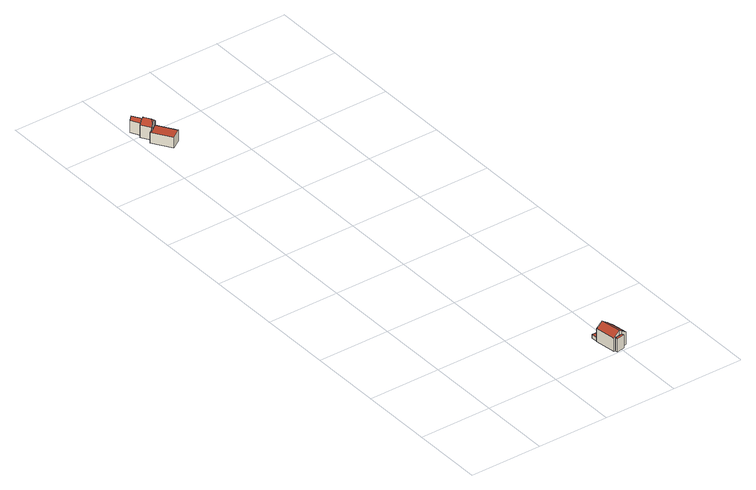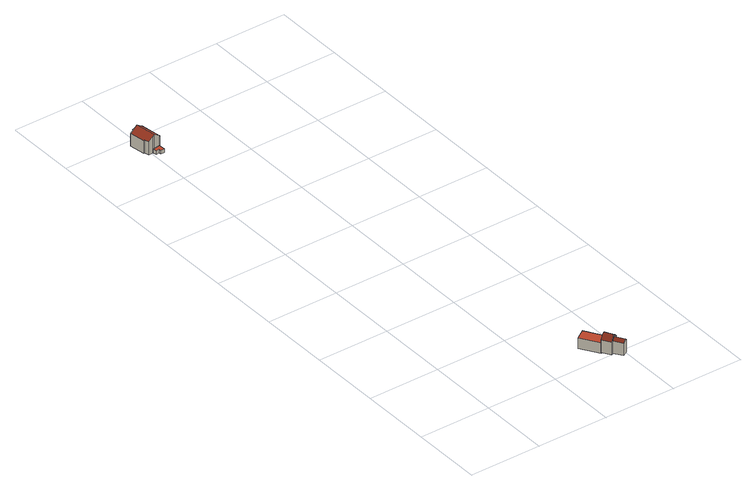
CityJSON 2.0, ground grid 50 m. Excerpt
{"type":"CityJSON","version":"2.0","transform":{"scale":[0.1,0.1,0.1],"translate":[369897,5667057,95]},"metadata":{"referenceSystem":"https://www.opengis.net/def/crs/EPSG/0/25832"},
"CityObjects":{
"building1":{"type":"Building","attributes":{"Gemeindeschluessel":"05122000","function":"31001_2000","roofType":"1000","measuredHeight":2.61},"address":[{"country":"Germany","locality":"Solingen","thoroughfareNumber":"34","thoroughfareName":"Müngstener Straße"}],"geometry":[{"type":"Solid","lod":"2","boundaries":[[[[0,1,2,3]],[[4,5,1,0]],[[6,7,5,4]],[[8,9,7,6]],[[10,11,9,8]],[[3,2,11,10]],[[8,6,4,0,3,10]],[[1,5,7,9,11,2]]]],"semantics":{"surfaces":[{"type":"WallSurface"},{"type":"RoofSurface"},{"type":"GroundSurface"}],"values":[[0,0,0,0,0,0,1,2]]}}]},
"building2":{"type":"Building","attributes":{"Gemeindeschluessel":"05122000","function":"31001_1010"},"address":[{"country":"Germany","locality":"Solingen","thoroughfareNumber":"34","thoroughfareName":"Müngstener Straße"}],"children":["building2-1","building2-2"]},
"building2-1":{"type":"BuildingPart","attributes":{"roofType":"3100","measuredHeight":12.55},"parents":["building2"],"geometry":[{"type":"MultiSurface","lod":"2","boundaries":[[[12,13,14,15]],[[16,17,13,12]],[[18,11,17,16]],[[19,20,11,18]],[[21,9,20,19]],[[22,23,9,21]],[[24,25,23,22]],[[26,27,25,24]],[[28,29,27,26]],[[30,31,29,28]],[[18,16,12,15,32,19]],[[30,28,26,24,22,21,19,32]],[[13,17,11,20,9,23,25,27,29,31,33,14]],[[32,34,35,30]],[[33,31,35,34]],[[15,36,34,33,32]],[[14,33,34,36]]],"semantics":{"surfaces":[{"type":"WallSurface"},{"type":"RoofSurface"},{"type":"GroundSurface"},{"type":"ClosureSurface"}],"values":[0,0,0,0,0,0,0,0,0,0,1,1,2,0,3,0,3]}}]},
"building2-2":{"type":"BuildingPart","attributes":{"roofType":"1000","measuredHeight":9.42},"parents":["building2"],"geometry":[{"type":"MultiSurface","lod":"2","boundaries":[[[37,38,31,35]],[[39,40,38,37]],[[36,14,40,39]],[[37,35,36,39]],[[31,38,40,14]],[[35,31,33,34]],[[34,33,14,36]]],"semantics":{"surfaces":[{"type":"WallSurface"},{"type":"RoofSurface"},{"type":"GroundSurface"},{"type":"ClosureSurface"}],"values":[0,0,0,1,2,3,3]}}]},
"building3":{"type":"Building","attributes":{"Gemeindeschluessel":"05122000","function":"31001_1010"},"address":[{"country":"Germany","locality":"Solingen","thoroughfareNumber":"47","thoroughfareName":"Müngstener Straße"}],"children":["building3-1","building3-2","building3-3"]},
"building3-1":{"type":"BuildingPart","attributes":{"roofType":"3300","measuredHeight":12.55},"parents":["building3"],"geometry":[{"type":"MultiSurface","lod":"2","boundaries":[[[41,42,43,44]],[[45,46,42,41]],[[47,48,49,50]],[[51,52,48,47]],[[53,54,52,51]],[[55,56,45,41,44,57,58,59]],[[58,60,59]],[[59,60,53,51,47,50,61,55]],[[61,56,55]],[[62,63,43,42,46,64,65,49,48,52,54,66]],[[58,67,68,60]],[[62,66,68,67]],[[57,69,67,62,58]],[[63,62,67,69]],[[44,43,70,69,57]],[[63,71,69,70,43]],[[56,72,73,74,45]],[[64,46,75,76]],[[76,75,74,73,72]],[[61,77,78,79,56]],[[76,80,65,64,72]],[[80,76,72,81]],[[81,72,79,78,77]],[[50,82,83,77,81,61]],[[80,84,49,65,81]],[[84,80,81,83,82]],[[81,77,83]],[[60,66,68,85,53]],[[54,85,68,66]]],"semantics":{"surfaces":[{"type":"WallSurface"},{"type":"RoofSurface"},{"type":"GroundSurface"},{"type":"ClosureSurface"}],"values":[0,0,0,0,0,1,1,1,1,2,0,3,0,3,0,3,0,0,3,0,0,3,3,0,0,3,3,0,3]}}]},
"building3-2":{"type":"BuildingPart","attributes":{"roofType":"3100","measuredHeight":10.69},"address":[{"country":"Germany","locality":"Solingen","thoroughfareNumber":"47","thoroughfareName":"Müngstener Straße"}],"parents":["building3"],"geometry":[{"type":"MultiSurface","lod":"2","boundaries":[[[83,84,86,87]],[[88,89,75,73]],[[87,86,89,88]],[[88,90,87]],[[87,90,78,83]],[[73,78,90,88]],[[84,75,89,86]],[[73,75,76,72]],[[72,76,80,81]],[[81,80,84,83]],[[72,79,73]],[[81,77,78,79,72]],[[83,77,81]]],"semantics":{"surfaces":[{"type":"WallSurface"},{"type":"RoofSurface"},{"type":"GroundSurface"},{"type":"ClosureSurface"}],"values":[0,0,0,0,1,1,2,3,3,3,0,3,3]}}]},
"building3-3":{"type":"BuildingPart","attributes":{"roofType":"1000","measuredHeight":7.73},"address":[{"country":"Germany","locality":"Solingen","thoroughfareNumber":"47","thoroughfareName":"Müngstener Straße"}],"parents":["building3"],"geometry":[{"type":"MultiSurface","lod":"2","boundaries":[[[91,92,93,85]],[[94,95,92,91]],[[96,97,95,94]],[[70,98,97,96]],[[94,91,85,69,70,96]],[[99,93,92,95,97,98]],[[43,63,69,99,98,70]],[[69,63,43,70]],[[66,54,93,99,63,62]],[[68,66,62,67]],[[67,62,63,69]],[[68,85,54,66]]],"semantics":{"surfaces":[{"type":"WallSurface"},{"type":"RoofSurface"},{"type":"GroundSurface"},{"type":"ClosureSurface"}],"values":[0,0,0,0,1,2,0,3,0,3,3,3]}}]}
},
"vertices":[
[957,215,30],[957,215,4],[930,215,4],[930,215,30],[959,199,30],[959,199,4],[983,203,30],[983,203,4],[987,177,30],[987,177,4],[933,168,30],[933,168,4],
[952,25,98],[952,25,4],[961,26,4],[961,26,104],[929,168,98],[929,168,4],[933,168,101],[975,175,130],[975,175,4],[987,177,121],[1021,182,98],[1021,182,4],[1027,147,98],[1027,147,4],[1034,148,94],[1034,148,4],[1051,41,94],[1051,41,4],[1017,35,117],[1017,35,4],[998,32,130],[998,32,4],[998,32,98],[1017,35,98],[961,26,98],
[1020,16,98],[1020,16,4],[964,7,98],[964,7,4],
[32,3476,112],[32,3476,21],[68,3417,21],[68,3417,112],[47,3486,129],[47,3486,21],[96,3518,112],[96,3518,21],[86,3511,21],[86,3511,124],[132,3456,112],[132,3456,21],[127,3453,118],[127,3453,21],[70,3486,146],[54,3490,136],[71,3413,112],[88,3426,132],[94,3447,146],[112,3443,134],[75,3504,135],[88,3426,21],[71,3413,21],[54,3490,21],[75,3504,21],[112,3443,21],[88,3426,85],[112,3443,85],[71,3413,85],[68,3417,85],[71,3413,60],[54,3490,113],[47,3486,113],[47,3486,62],[47,3486,26],[54,3490,26],[75,3504,124],[66,3498,133],[54,3490,120],[75,3504,26],[75,3504,113],[86,3511,69],[86,3511,113],[86,3511,26],[127,3453,85],
[46,3572,26],[46,3572,113],[10,3549,113],[10,3549,26],[28,3560,133],
[206,3326,85],[206,3326,8],[127,3453,8],[139,3282,85],[139,3282,8],[57,3411,85],[57,3411,8],[68,3417,8],[71,3413,8]
]}
